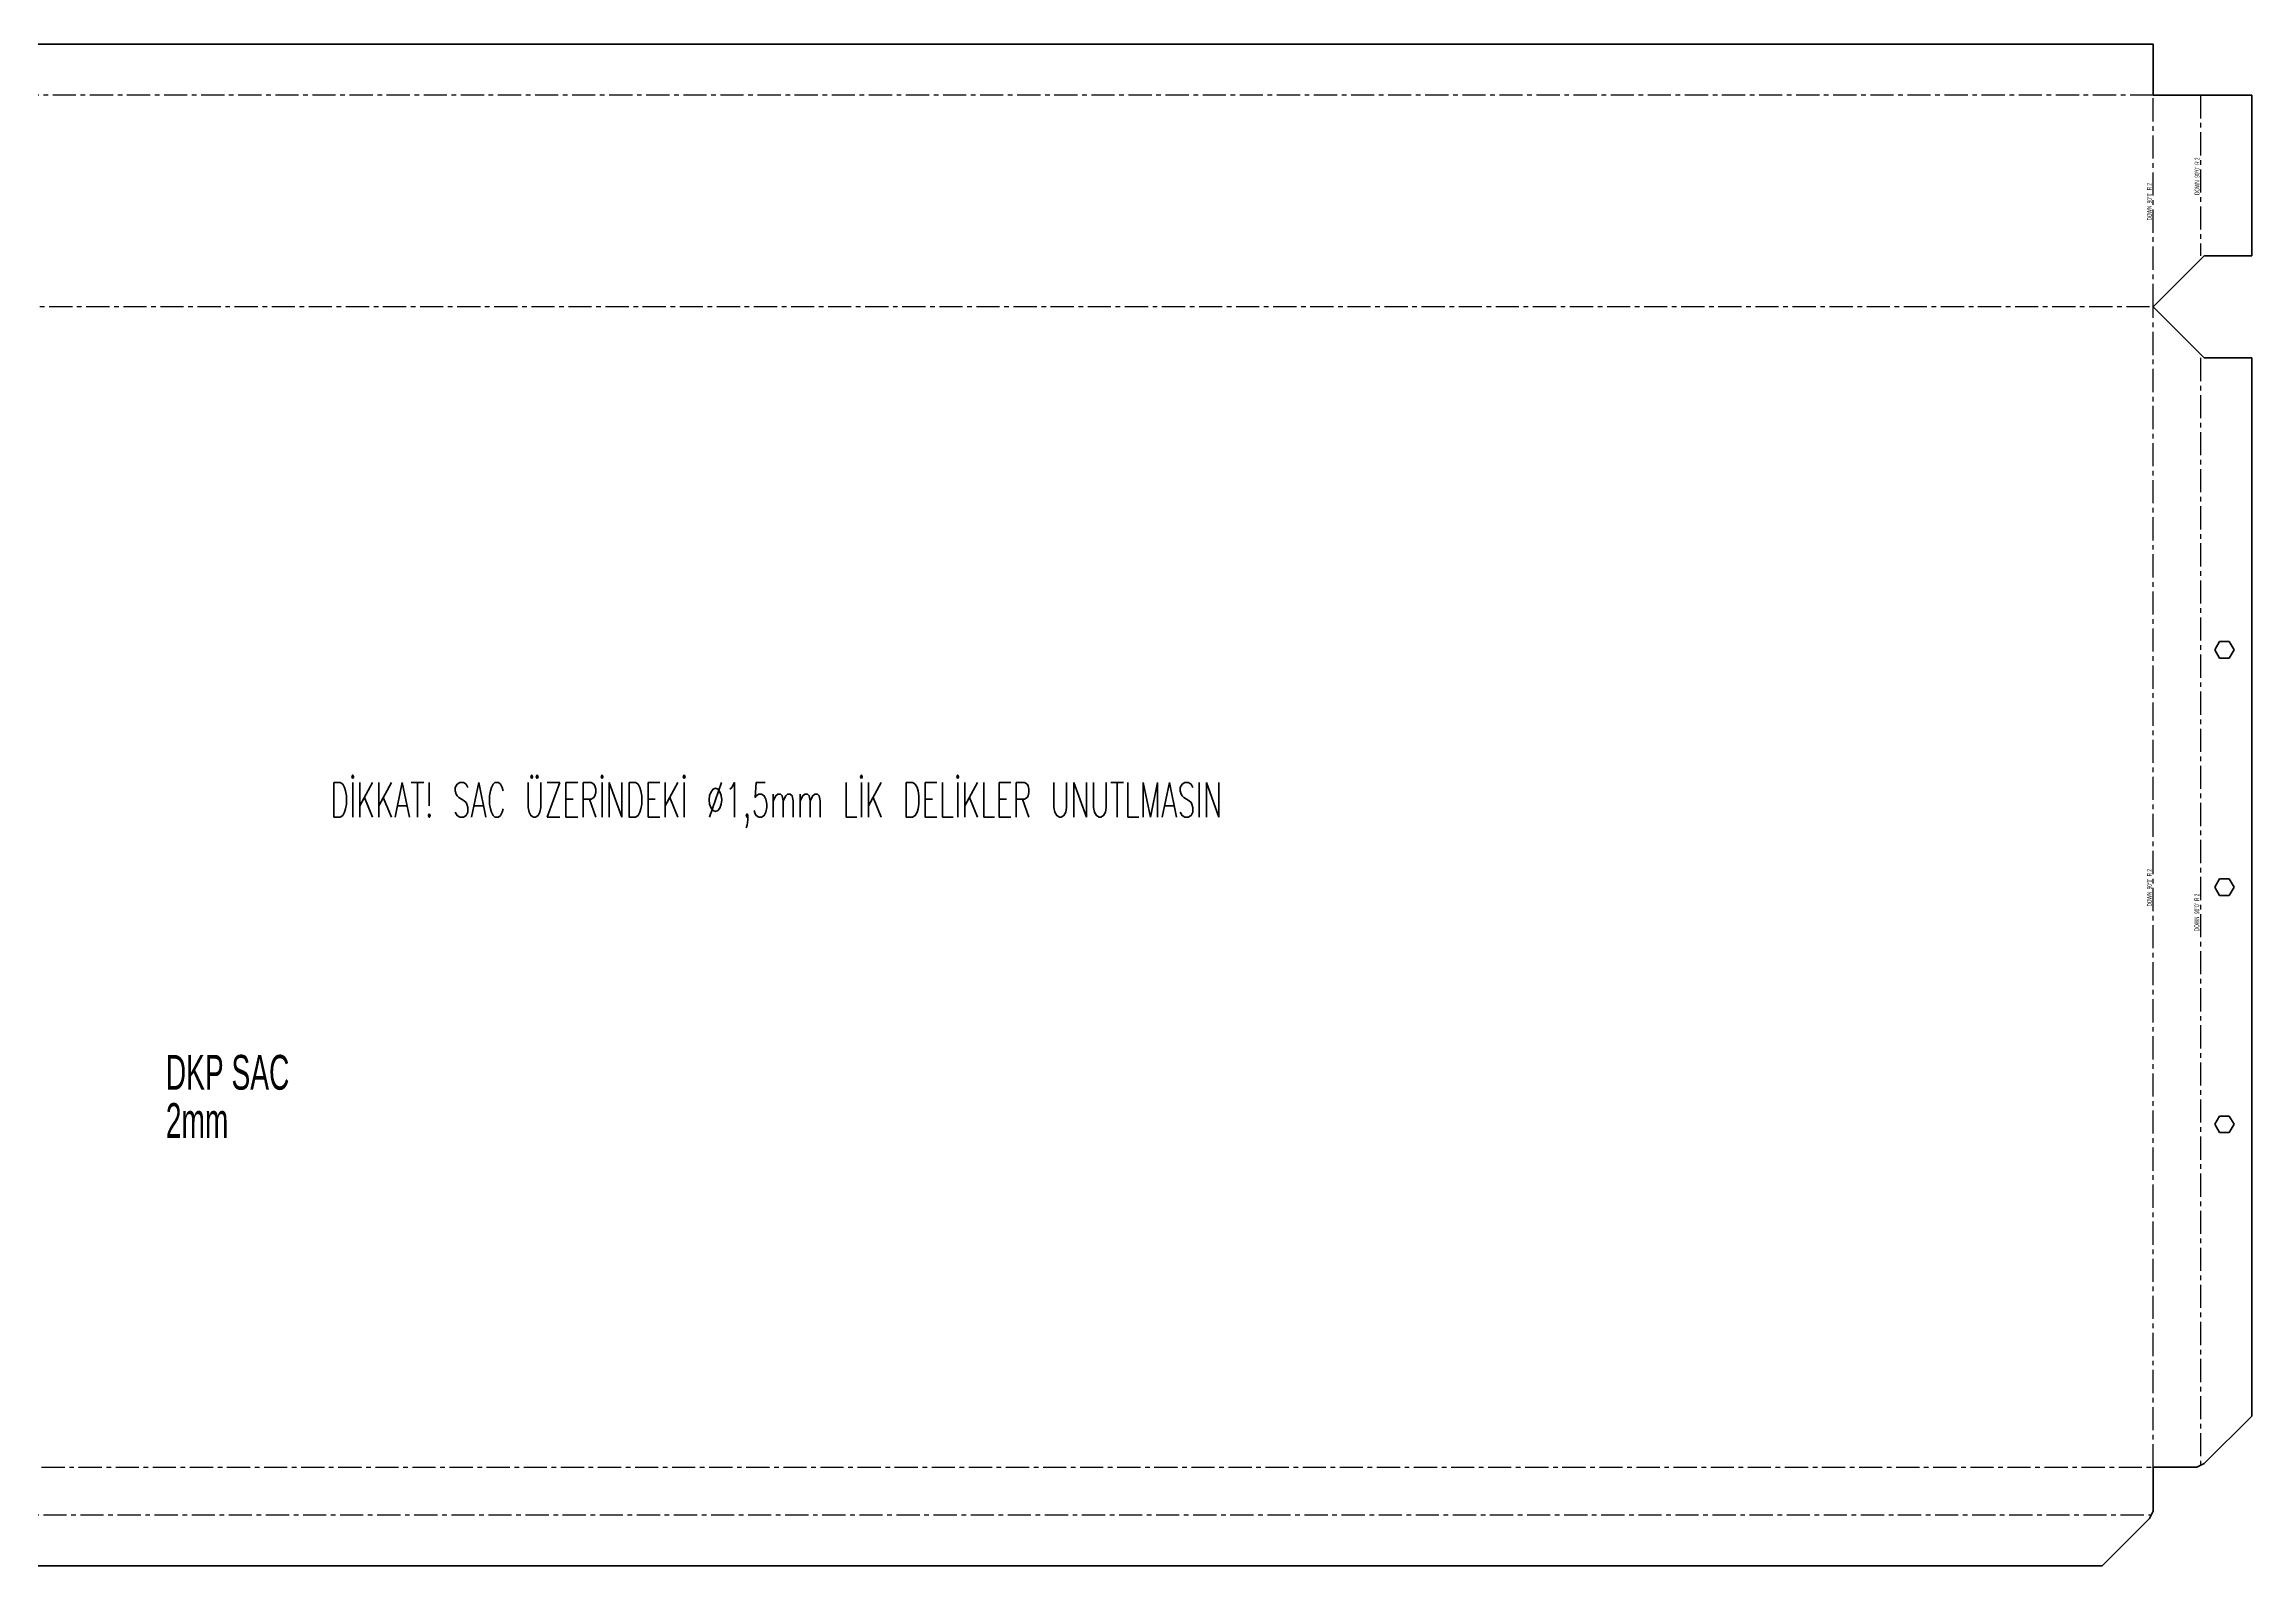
# Model space of a CAD drawing. Header units: millimetres. Extents: x -1776 to 708, y 268 to 1102.
# Drawn here: x -501 to 708, y 268 to 1102 of the extents above; entities that cross this region are included whole.
import ezdxf

# ---------------------------------------------------------------- set-up
doc = ezdxf.new("R2010")
doc.units = ezdxf.units.MM
doc.linetypes.add('CENTERX2', pattern=[20.32, 12.7, -2.54, 2.54, -2.54])
doc.styles.add('SLDTEXTSTYLE0', font='TXT', dxfattribs={"width": 0.605, "bigfont": 'bigfont'})
doc.styles.add('SLDTEXTSTYLE1', font='TXT', dxfattribs={"width": 0.605})
doc.styles.add('SLDTEXTSTYLE2', font='TXT', dxfattribs={"width": 0.572187})

# ---------------------------------------------------------------- blocks, each defined once
blk = doc.blocks.new('SW_NOTE_0')
at = {"color": 0, "linetype": 'Continuous', "lineweight": 0, "char_height": 19.05, "attachment_point": 1, "style": 'SLDTEXTSTYLE1'}
for s, insert in [('DKP SAC', (0, 24.6)), ('2mm', (0, -1.8))]:
    blk.add_mtext(s, dxfattribs=dict(at, insert=insert))

msp = doc.modelspace()

# ---------------------------------------------------------------- linework, layer by layer
at = {"color": 7, "linetype": 'Continuous', "lineweight": 35}
for p, q in [((-1721.8, 1102.4), (654.2, 1102.4)), ((654.2, 1074.4), (654.2, 1102.4)), ((654.2, 1074.4), (708.2, 1074.4)), ((708.2, 1074.4), (708.2, 986.4)), ((682.2, 986.4), (654.2, 958.4)), ((708.2, 986.4), (682.2, 986.4)), ((654.2, 958.4), (682.2, 930.4)), ((682.2, 930.4), (708.2, 930.4)), ((708.2, 930.4), (708.2, 350.4)), ((690.6, 774.9), (688, 770.4)), ((695.9, 774.9), (690.6, 774.9)), ((698.5, 770.4), (695.9, 774.9)), ((688, 770.4), (690.6, 765.8)), ((690.6, 765.8), (695.9, 765.8)), ((695.9, 765.8), (698.5, 770.4)), ((690.6, 644.9), (688, 640.4)), ((695.9, 644.9), (690.6, 644.9)), ((698.5, 640.4), (695.9, 644.9)), ((688, 640.4), (690.6, 635.8)), ((690.6, 635.8), (695.9, 635.8)), ((695.9, 635.8), (698.5, 640.4)), ((690.6, 514.9), (688, 510.4)), ((688, 510.4), (690.6, 505.8)), ((695.9, 514.9), (690.6, 514.9)), ((698.5, 510.4), (695.9, 514.9)), ((695.9, 505.8), (698.5, 510.4)), ((690.6, 505.8), (695.9, 505.8)), ((708.2, 350.4), (682.2, 324.4)), ((654.2, 322.4), (678.2, 322.4)), ((654.2, 298.4), (654.2, 322.4)), ((682.2, 324.4), (678.2, 322.4)), ((652.2, 294.4), (626.2, 268.4)), ((654.2, 298.4), (652.2, 294.4)), ((626.2, 268.4), (-1693.8, 268.4))]:
    msp.add_line(p, q, dxfattribs=at)
at = {"color": 7, "linetype": 'CENTERX2'}
for p, q in [((654.2, 1074.4), (-1721.8, 1074.4)), ((654.2, 958.4), (654.2, 1074.4)), ((680.2, 1074.4), (680.2, 986.4)), ((652.2, 958.4), (-1719.8, 958.4)), ((654.2, 322.4), (654.2, 958.4)), ((680.2, 930.4), (680.2, 323.4)), ((-1721.8, 322.4), (654.2, 322.4)), ((-1720.8, 296.4), (653.2, 296.4))]:
    msp.add_line(p, q, dxfattribs=at)

# ---------------------------------------------------------------- block references
at = {"color": 7, "linetype": 'Continuous', "lineweight": 0}
msp.add_blockref('SW_NOTE_0', (-434.5, 523.8), dxfattribs=at)

# ---------------------------------------------------------------- texts
at = {"color": 7, "linetype": 'Continuous', "lineweight": 0, "char_height": 2.646, "attachment_point": 2, "rotation": 90, "style": 'SLDTEXTSTYLE2'}
for insert in [(676.9, 1030), (650.8, 1016), (650.8, 640), (676.8, 626.5)]:
    msp.add_mtext("DOWN  90°0'  R 2", dxfattribs=dict(at, insert=insert))
at = {"color": 7, "linetype": 'Continuous', "lineweight": 0, "insert": (-344.5, 697.7), "char_height": 19.05, "attachment_point": 1, "style": 'SLDTEXTSTYLE0'}
msp.add_mtext('DİKKAT! SAC ÜZERİNDEKİ Ø1,5mm LİK DELİKLER UNUTLMASIN', dxfattribs=at)

doc.saveas('drawing.dxf')
